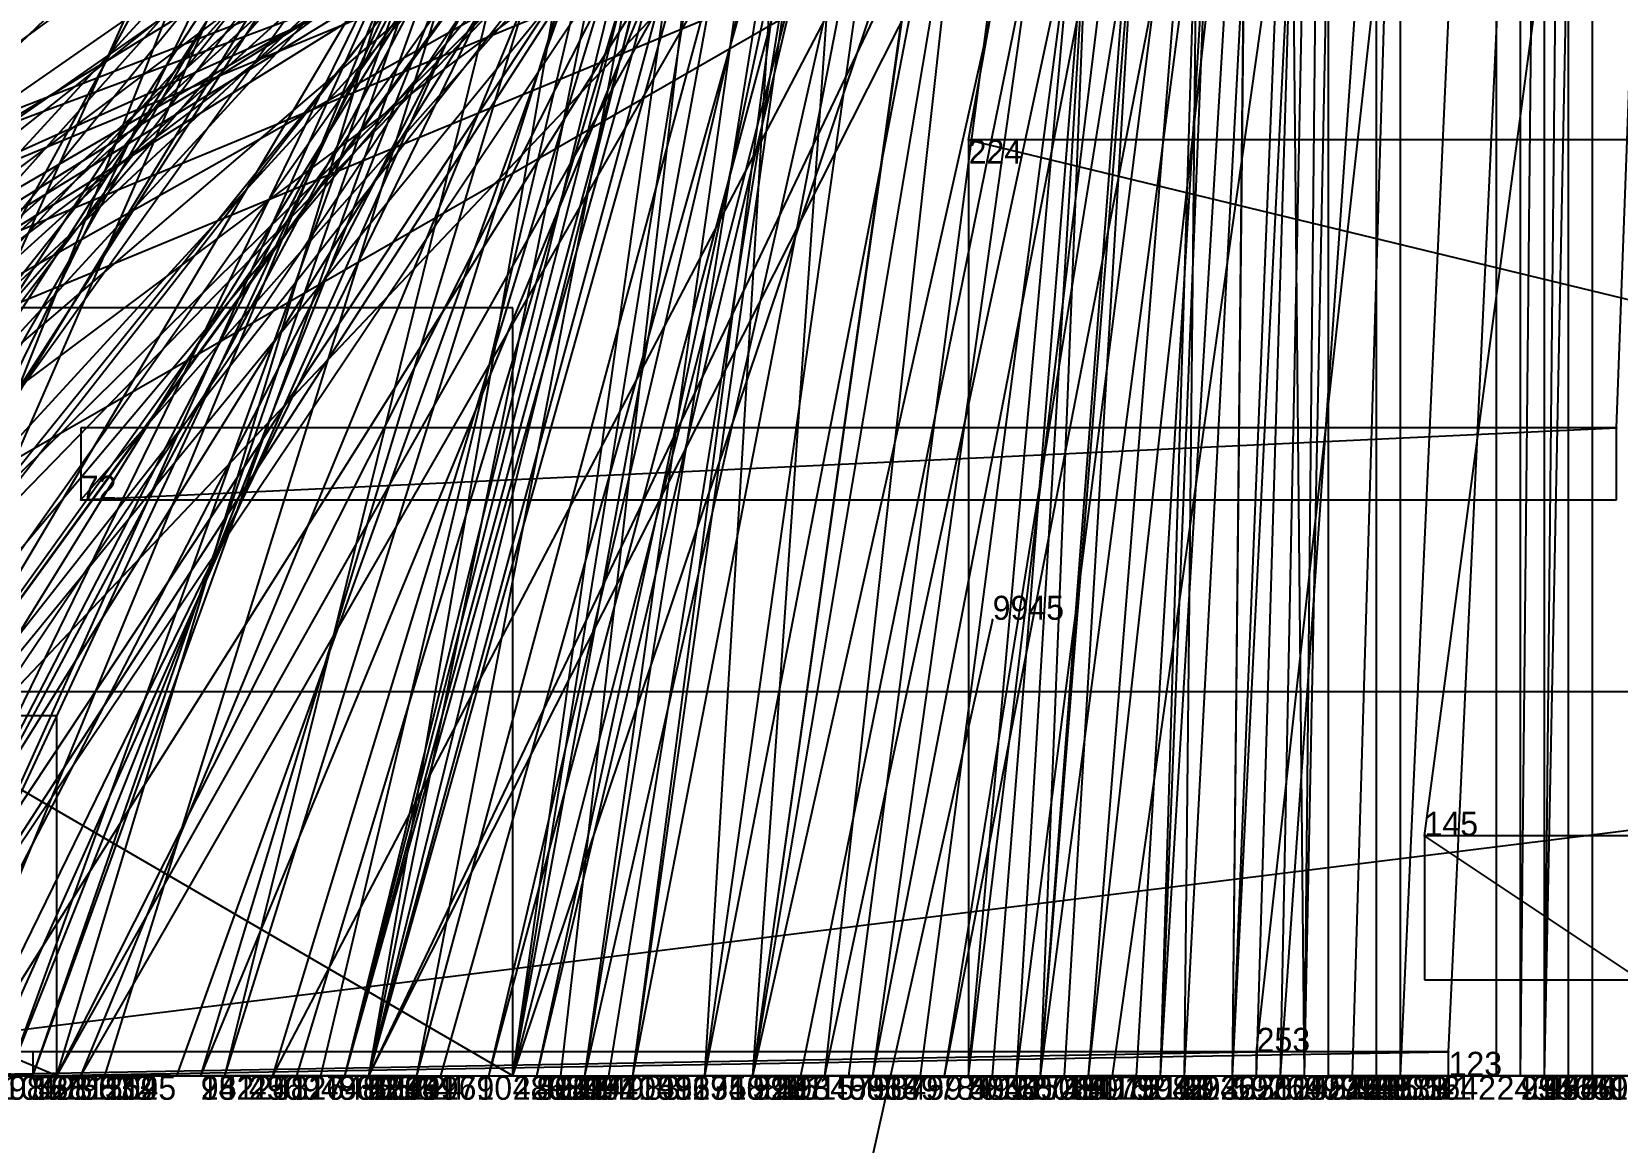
# Model space of a CAD drawing. Extents: x -0.07 to 1.1, y -0.07 to 1.1.
# Drawn here: x 0.035 to 0.101, y -0.0028 to 0.0435 of the extents above; entities that cross this region are included whole.
import ezdxf

# ---------------------------------------------------------------- set-up
doc = ezdxf.new("R2010")
doc.units = 0
for name, color, linetype in [('Clients', 3, 'CONTINUOUS'), ('Facilities', 3, 'CONTINUOUS'), ('Facilities_lines', 3, 'CONTINUOUS'), ('Min_max_boxes', 1, 'CONTINUOUS'), ('Normals', 1, 'CONTINUOUS'), ('Source_points', 5, 'CONTINUOUS'), ('Text', 3, 'CONTINUOUS')]:
    doc.layers.add(name, color=color, linetype=linetype)

msp = doc.modelspace()

# ---------------------------------------------------------------- linework, layer by layer
at = {"layer": 'Clients', "color": 5}
for p in [(0.101, 0.027), (0.093, 0.01), (0.086, 0.001), (0.094, 0.001), (0.049, 0, 0.697), (0.06, 0, 0.85), (0.081, 0, 0.902), (0.088, 0, 0.578), (0.089, 0, 0.081), (0.089, 0, 0.645), (0.09, 0, 0.317), (0.091, 0, 0.405), (0.091, 0, 0.446), (0.092, 0, 0.635), (0.096, 0, 0.129), (0.096, 0, 0.234), (0.098, 0, 0.198), (0.098, 0, 0.128), (0.099, 0, 0.424), (0.099, 0, 0.557), (0.099, 0, 0.73)]:
    msp.add_point(p, dxfattribs=at)
at = {"layer": 'Facilities', "color": 3}
for p in [(0.074, 0.039), (0.037, 0.024), (0.075, 0.019, 1), (0.035, 0, 0.078), (0.035, 0, 0.088), (0.036, 0, 0.068), (0.036, 0, 0.412), (0.036, 0, 0.851), (0.036, 0, 0.801), (0.037, 0, 0.171), (0.037, 0, 0.697), (0.038, 0, 0.053), (0.041, 0, 0.015), (0.042, 0, 0.074), (0.042, 0, 0.916), (0.043, 0, 0.188), (0.043, 0, 0.425), (0.045, 0, 0.275), (0.045, 0, 0.705), (0.046, 0, 0.32), (0.047, 0, 0.467), (0.048, 0, 0.182), (0.048, 0, 0.211), (0.048, 0, 0.337), (0.048, 0, 0.449), (0.048, 0, 0.623), (0.049, 0, 0.081), (0.049, 0, 0.154), (0.049, 0, 0.143), (0.049, 0, 0.484), (0.049, 0, 0.592), (0.049, 0, 0.74), (0.051, 0, 0.114), (0.051, 0, 0.013), (0.052, 0, 0.877), (0.054, 0, 0.19), (0.054, 0, 0.287), (0.055, 0, 0.09), (0.055, 0, 0.49), (0.055, 0, 0.608), (0.055, 0, 0.564), (0.055, 0, 0.941), (0.056, 0, 0.448), (0.056, 0, 0.599), (0.057, 0, 0.044), (0.058, 0, 0.387), (0.058, 0, 0.486), (0.058, 0, 0.889), (0.059, 0, 0.256), (0.06, 0, 0.433), (0.06, 0, 0.575), (0.06, 0, 0.864), (0.063, 0, 0.061), (0.063, 0, 0.38), (0.063, 0, 0.662), (0.065, 0, 0.014), (0.065, 0, 0.291), (0.065, 0, 0.616), (0.065, 0, 0.562), (0.065, 0, 0.991), (0.067, 0, 0.698), (0.068, 0, 0.477), (0.068, 0, 0.777), (0.069, 0, 0.932), (0.07, 0, 0.754), (0.07, 0, 0.973), (0.072, 0, 0.861), (0.073, 0, 0.306), (0.073, 0, 0.778), (0.074, 0, 0.659), (0.074, 0, 0.976), (0.075, 0, 0.41), (0.076, 0, 0.004), (0.076, 0, 0.604), (0.077, 0, 0.013), (0.077, 0, 0.101), (0.077, 0, 0.262), (0.077, 0, 0.583), (0.078, 0, 0.385), (0.079, 0, 0.225), (0.079, 0, 0.81), (0.08, 0, 0.756), (0.082, 0, 0.158), (0.082, 0, 0.18), (0.082, 0, 0.544), (0.083, 0, 0.038), (0.083, 0, 0.999), (0.085, 0, 0.205), (0.085, 0, 0.034), (0.085, 0, 0.266), (0.085, 0, 0.561), (0.086, 0, 0.607), (0.087, 0, 0.423), (0.087, 0, 0.838), (0.088, 0, 0.055), (0.088, 0, 0.532), (0.09, 0, 0.868), (0.091, 0, 0.654), (0.092, 0, 0.007), (0.097, 0, 0.964), (0.097, 0, 0.774), (0.098, 0, 0.305), (0.098, 0, 0.281), (0.1, 0, 0.083), (0.1, 0, 0.717)]:
    msp.add_point(p, dxfattribs=at)
at = {"layer": 'Facilities_lines', "color": 3}
for p, q in [((0.074, 0.039), (0.235, 0, 0.014)), ((0.055, 0, 0.941), (0, 0.032, 0.895)), ((0.037, 0.024), (0.101, 0.027)), ((0.019, 0, 0.004), (0.148, 0.016)), ((0.036, 0, 0.412), (0, 0.015, 0.372)), ((0.102, 0.004), (0.093, 0.01)), ((0.03, 0, 0.111), (0.086, 0.001)), ((0.035, 0, 0.088), (0.094, 0.001)), ((0.051, 0, 0.013), (0.02, 0, 0.02)), ((0.035, 0, 0.078), (0.02, 0, 0.12)), ((0.045, 0, 0.705), (0.023, 0, 0.685)), ((0.045, 0, 0.275), (0.029, 0, 0.296)), ((0.045, 0, 0.705), (0.049, 0, 0.697)), ((0.072, 0, 0.861), (0.06, 0, 0.85)), ((0.079, 0, 0.81), (0.081, 0, 0.902)), ((0.085, 0, 0.561), (0.088, 0, 0.578)), ((0.1, 0, 0.083), (0.089, 0, 0.081)), ((0.131, 0, 0.668), (0.089, 0, 0.645)), ((0.098, 0, 0.305), (0.09, 0, 0.317)), ((0.117, 0, 0.426), (0.091, 0, 0.405)), ((0.117, 0, 0.426), (0.091, 0, 0.446)), ((0.131, 0, 0.668), (0.092, 0, 0.635)), ((0.107, 0, 0.161), (0.096, 0, 0.129)), ((0.118, 0, 0.272), (0.096, 0, 0.234)), ((0.107, 0, 0.161), (0.098, 0, 0.198)), ((0.107, 0, 0.161), (0.098, 0, 0.128)), ((0.117, 0, 0.426), (0.099, 0, 0.424)), ((0.129, 0, 0.562), (0.099, 0, 0.557)), ((0.141, 0, 0.768), (0.099, 0, 0.73))]:
    msp.add_line(p, q, dxfattribs=at)
at = {"layer": 'Min_max_boxes', "color": 1}
for p, q in [((0.235, 0.039), (0.074, 0.039)), ((0.074, 0.039), (0.074, 0)), ((0.235, 0.039, 0.014), (0.074, 0.039, 0.014)), ((0.074, 0.039, 0.014), (0.074, 0, 0.014)), ((0.074, 0.039), (0.074, 0.039, 0.014)), ((0.055, 0.032, 0.895), (0, 0.032, 0.895)), ((0.055, 0.032, 0.941), (0, 0.032, 0.941)), ((0.055, 0, 0.895), (0.055, 0.032, 0.895)), ((0.055, 0, 0.941), (0.055, 0.032, 0.941)), ((0.055, 0.032, 0.895), (0.055, 0.032, 0.941)), ((0.101, 0.027), (0.037, 0.027)), ((0.037, 0.027), (0.037, 0.024)), ((0.101, 0.027), (0.037, 0.027)), ((0.037, 0.027), (0.037, 0.024)), ((0.037, 0.027), (0.037, 0.027)), ((0.101, 0.024), (0.101, 0.027)), ((0.101, 0.024), (0.101, 0.027)), ((0.101, 0.027), (0.101, 0.027)), ((0.037, 0.024), (0.101, 0.024)), ((0.037, 0.024), (0.101, 0.024)), ((0.037, 0.024), (0.037, 0.024)), ((0.101, 0.024), (0.101, 0.024)), ((0.148, 0.016), (0.019, 0.016)), ((0.148, 0.016, 0.004), (0.019, 0.016, 0.004)), ((0.036, 0.015, 0.372), (0, 0.015, 0.372)), ((0.036, 0.015, 0.412), (0, 0.015, 0.412)), ((0.036, 0, 0.372), (0.036, 0.015, 0.372)), ((0.036, 0, 0.412), (0.036, 0.015, 0.412)), ((0.036, 0.015, 0.372), (0.036, 0.015, 0.412)), ((0.219, 0.01), (0.093, 0.01)), ((0.093, 0.01), (0.093, 0.004)), ((0.219, 0.01), (0.093, 0.01)), ((0.093, 0.01), (0.093, 0.004)), ((0.093, 0.01), (0.093, 0.01)), ((0.093, 0.004), (0.219, 0.004)), ((0.093, 0.004), (0.219, 0.004)), ((0.093, 0.004), (0.093, 0.004)), ((0.086, 0.001), (0.03, 0.001)), ((0.086, 0.001, 0.111), (0.03, 0.001, 0.111)), ((0.094, 0.001), (0.035, 0.001)), ((0.035, 0.001), (0.035, 0)), ((0.094, 0.001, 0.088), (0.035, 0.001, 0.088)), ((0.035, 0.001, 0.088), (0.035, 0, 0.088)), ((0.035, 0.001), (0.035, 0.001, 0.088)), ((0.086, 0), (0.086, 0.001)), ((0.086, 0, 0.111), (0.086, 0.001, 0.111)), ((0.086, 0.001), (0.086, 0.001, 0.111)), ((0.094, 0), (0.094, 0.001)), ((0.094, 0, 0.088), (0.094, 0.001, 0.088)), ((0.094, 0.001), (0.094, 0.001, 0.088)), ((0, 0, 0.372), (0.036, 0, 0.372)), ((0, 0, 0.412), (0.036, 0, 0.412)), ((0, 0, 0.895), (0.055, 0, 0.895)), ((0, 0, 0.941), (0.055, 0, 0.941)), ((0.019, 0), (0.148, 0)), ((0.019, 0, 0.004), (0.148, 0, 0.004)), ((0.02, 0, 0.013), (0.051, 0, 0.013)), ((0.051, 0, 0.013), (0.02, 0, 0.013)), ((0.02, 0, 0.02), (0.051, 0, 0.02)), ((0.051, 0, 0.02), (0.02, 0, 0.02)), ((0.02, 0, 0.078), (0.035, 0, 0.078)), ((0.035, 0, 0.078), (0.02, 0, 0.078)), ((0.02, 0, 0.12), (0.035, 0, 0.12)), ((0.035, 0, 0.12), (0.02, 0, 0.12)), ((0.023, 0, 0.685), (0.049, 0, 0.685)), ((0.049, 0, 0.685), (0.023, 0, 0.685)), ((0.023, 0, 0.705), (0.049, 0, 0.705)), ((0.049, 0, 0.705), (0.023, 0, 0.705)), ((0.029, 0, 0.275), (0.045, 0, 0.275)), ((0.045, 0, 0.275), (0.029, 0, 0.275)), ((0.029, 0, 0.296), (0.045, 0, 0.296)), ((0.045, 0, 0.296), (0.029, 0, 0.296)), ((0.03, 0), (0.086, 0)), ((0.03, 0, 0.111), (0.086, 0, 0.111)), ((0.035, 0, 0.078), (0.035, 0, 0.078)), ((0.035, 0, 0.12), (0.035, 0, 0.12)), ((0.035, 0, 0.078), (0.035, 0, 0.12)), ((0.035, 0, 0.078), (0.035, 0, 0.12)), ((0.035, 0), (0.094, 0)), ((0.035, 0, 0.088), (0.094, 0, 0.088)), ((0.035, 0), (0.035, 0, 0.088)), ((0.036, 0, 0.372), (0.036, 0, 0.412)), ((0.045, 0, 0.275), (0.045, 0, 0.275)), ((0.045, 0, 0.296), (0.045, 0, 0.296)), ((0.045, 0, 0.275), (0.045, 0, 0.296)), ((0.045, 0, 0.275), (0.045, 0, 0.296)), ((0.049, 0, 0.685), (0.049, 0, 0.685)), ((0.049, 0, 0.705), (0.049, 0, 0.705)), ((0.049, 0, 0.685), (0.049, 0, 0.705)), ((0.049, 0, 0.685), (0.049, 0, 0.705)), ((0.051, 0, 0.013), (0.051, 0, 0.013)), ((0.051, 0, 0.02), (0.051, 0, 0.02)), ((0.051, 0, 0.013), (0.051, 0, 0.02)), ((0.051, 0, 0.013), (0.051, 0, 0.02)), ((0.055, 0, 0.895), (0.055, 0, 0.941)), ((0.06, 0, 0.85), (0.072, 0, 0.85)), ((0.072, 0, 0.85), (0.06, 0, 0.85)), ((0.06, 0, 0.85), (0.06, 0, 0.85)), ((0.06, 0, 0.861), (0.072, 0, 0.861)), ((0.072, 0, 0.861), (0.06, 0, 0.861)), ((0.06, 0, 0.861), (0.06, 0, 0.861)), ((0.06, 0, 0.85), (0.06, 0, 0.861)), ((0.06, 0, 0.85), (0.06, 0, 0.861)), ((0.072, 0, 0.85), (0.072, 0, 0.85)), ((0.072, 0, 0.861), (0.072, 0, 0.861)), ((0.072, 0, 0.85), (0.072, 0, 0.861)), ((0.072, 0, 0.85), (0.072, 0, 0.861)), ((0.074, 0), (0.235, 0)), ((0.074, 0, 0.014), (0.235, 0, 0.014)), ((0.074, 0), (0.074, 0, 0.014)), ((0.079, 0, 0.81), (0.081, 0, 0.81)), ((0.081, 0, 0.81), (0.079, 0, 0.81)), ((0.079, 0, 0.81), (0.079, 0, 0.81)), ((0.079, 0, 0.902), (0.081, 0, 0.902)), ((0.081, 0, 0.902), (0.079, 0, 0.902)), ((0.079, 0, 0.902), (0.079, 0, 0.902)), ((0.079, 0, 0.81), (0.079, 0, 0.902)), ((0.079, 0, 0.81), (0.079, 0, 0.902)), ((0.081, 0, 0.81), (0.081, 0, 0.81)), ((0.081, 0, 0.902), (0.081, 0, 0.902)), ((0.081, 0, 0.81), (0.081, 0, 0.902)), ((0.081, 0, 0.81), (0.081, 0, 0.902)), ((0.085, 0, 0.561), (0.088, 0, 0.561)), ((0.088, 0, 0.561), (0.085, 0, 0.561)), ((0.085, 0, 0.561), (0.085, 0, 0.561)), ((0.085, 0, 0.578), (0.088, 0, 0.578)), ((0.088, 0, 0.578), (0.085, 0, 0.578)), ((0.085, 0, 0.578), (0.085, 0, 0.578)), ((0.085, 0, 0.561), (0.085, 0, 0.578)), ((0.085, 0, 0.561), (0.085, 0, 0.578)), ((0.086, 0), (0.086, 0, 0.111)), ((0.088, 0, 0.561), (0.088, 0, 0.561)), ((0.088, 0, 0.578), (0.088, 0, 0.578)), ((0.088, 0, 0.561), (0.088, 0, 0.578)), ((0.088, 0, 0.561), (0.088, 0, 0.578)), ((0.089, 0, 0.081), (0.1, 0, 0.081)), ((0.1, 0, 0.081), (0.089, 0, 0.081)), ((0.089, 0, 0.081), (0.089, 0, 0.081)), ((0.089, 0, 0.083), (0.1, 0, 0.083)), ((0.1, 0, 0.083), (0.089, 0, 0.083)), ((0.089, 0, 0.083), (0.089, 0, 0.083)), ((0.089, 0, 0.081), (0.089, 0, 0.083)), ((0.089, 0, 0.081), (0.089, 0, 0.083)), ((0.089, 0, 0.615), (0.253, 0, 0.615)), ((0.253, 0, 0.615), (0.089, 0, 0.615)), ((0.089, 0, 0.615), (0.089, 0, 0.615)), ((0.089, 0, 0.711), (0.253, 0, 0.711)), ((0.253, 0, 0.711), (0.089, 0, 0.711)), ((0.089, 0, 0.711), (0.089, 0, 0.711)), ((0.089, 0, 0.615), (0.089, 0, 0.711)), ((0.089, 0, 0.615), (0.089, 0, 0.711)), ((0.09, 0, 0.305), (0.098, 0, 0.305)), ((0.098, 0, 0.305), (0.09, 0, 0.305)), ((0.09, 0, 0.305), (0.09, 0, 0.305)), ((0.09, 0, 0.317), (0.098, 0, 0.317)), ((0.098, 0, 0.317), (0.09, 0, 0.317)), ((0.09, 0, 0.317), (0.09, 0, 0.317)), ((0.09, 0, 0.305), (0.09, 0, 0.317)), ((0.09, 0, 0.305), (0.09, 0, 0.317)), ((0.091, 0, 0.38), (0.277, 0, 0.38)), ((0.277, 0, 0.38), (0.091, 0, 0.38)), ((0.091, 0, 0.38), (0.091, 0, 0.38)), ((0.091, 0, 0.491), (0.277, 0, 0.491)), ((0.277, 0, 0.491), (0.091, 0, 0.491)), ((0.091, 0, 0.491), (0.091, 0, 0.491)), ((0.091, 0, 0.38), (0.091, 0, 0.491)), ((0.091, 0, 0.38), (0.091, 0, 0.491)), ((0.094, 0), (0.094, 0, 0.088)), ((0.096, 0, 0.117), (0.195, 0, 0.117)), ((0.195, 0, 0.117), (0.096, 0, 0.117)), ((0.096, 0, 0.117), (0.096, 0, 0.117)), ((0.096, 0, 0.199), (0.195, 0, 0.199)), ((0.195, 0, 0.199), (0.096, 0, 0.199)), ((0.096, 0, 0.199), (0.096, 0, 0.199)), ((0.096, 0, 0.117), (0.096, 0, 0.199)), ((0.096, 0, 0.117), (0.096, 0, 0.199)), ((0.096, 0, 0.212), (0.274, 0, 0.212)), ((0.274, 0, 0.212), (0.096, 0, 0.212)), ((0.096, 0, 0.212), (0.096, 0, 0.212)), ((0.096, 0, 0.296), (0.274, 0, 0.296)), ((0.274, 0, 0.296), (0.096, 0, 0.296)), ((0.096, 0, 0.296), (0.096, 0, 0.296)), ((0.096, 0, 0.212), (0.096, 0, 0.296)), ((0.096, 0, 0.212), (0.096, 0, 0.296)), ((0.098, 0, 0.305), (0.098, 0, 0.305)), ((0.098, 0, 0.317), (0.098, 0, 0.317)), ((0.098, 0, 0.305), (0.098, 0, 0.317)), ((0.098, 0, 0.305), (0.098, 0, 0.317)), ((0.099, 0, 0.492), (0.313, 0, 0.492)), ((0.313, 0, 0.492), (0.099, 0, 0.492)), ((0.099, 0, 0.492), (0.099, 0, 0.492)), ((0.099, 0, 0.614), (0.313, 0, 0.614)), ((0.313, 0, 0.614), (0.099, 0, 0.614)), ((0.099, 0, 0.614), (0.099, 0, 0.614)), ((0.099, 0, 0.492), (0.099, 0, 0.614)), ((0.099, 0, 0.492), (0.099, 0, 0.614)), ((0.099, 0, 0.723), (0.259, 0, 0.723)), ((0.259, 0, 0.723), (0.099, 0, 0.723)), ((0.099, 0, 0.723), (0.099, 0, 0.723)), ((0.099, 0, 0.799), (0.259, 0, 0.799)), ((0.259, 0, 0.799), (0.099, 0, 0.799)), ((0.099, 0, 0.799), (0.099, 0, 0.799)), ((0.099, 0, 0.723), (0.099, 0, 0.799)), ((0.099, 0, 0.723), (0.099, 0, 0.799)), ((0.1, 0, 0.081), (0.1, 0, 0.081)), ((0.1, 0, 0.083), (0.1, 0, 0.083)), ((0.1, 0, 0.081), (0.1, 0, 0.083)), ((0.1, 0, 0.081), (0.1, 0, 0.083))]:
    msp.add_line(p, q, dxfattribs=at)
at = {"layer": 'Normals', "color": 1}
for p, q in [((0.065, 0, 0.616), (0.072, 0.1, 0.619)), ((0.074, 0, 0.659), (0.083, 0.1, 0.658)), ((0.075, 0, 0.41), (0.083, 0.1, 0.411)), ((0.076, 0, 0.604), (0.082, 0.1, 0.606)), ((0.077, 0, 0.101), (0.081, 0.1, 0.101)), ((0.077, 0, 0.583), (0.085, 0.1, 0.585)), ((0.078, 0, 0.385), (0.084, 0.1, 0.386)), ((0.079, 0, 0.81), (0.087, 0.1, 0.812)), ((0.081, 0, 0.902), (0.087, 0.1, 0.903)), ((0.082, 0, 0.158), (0.086, 0.1, 0.158)), ((0.082, 0, 0.18), (0.088, 0.1, 0.18)), ((0.082, 0, 0.544), (0.085, 0.1, 0.544)), ((0.085, 0, 0.205), (0.089, 0.1, 0.205)), ((0.085, 0, 0.266), (0.09, 0.1, 0.265)), ((0.085, 0, 0.561), (0.086, 0.1, 0.561)), ((0.086, 0, 0.607), (0.089, 0.1, 0.607)), ((0.087, 0, 0.423), (0.089, 0.1, 0.424)), ((0.087, 0, 0.838), (0.094, 0.1, 0.837)), ((0.088, 0, 0.532), (0.089, 0.1, 0.532)), ((0.088, 0, 0.578), (0.09, 0.1, 0.578)), ((0.089, 0, 0.081), (0.089, 0.1, 0.082)), ((0.089, 0, 0.645), (0.089, 0.1, 0.645)), ((0.09, 0, 0.317), (0.093, 0.1, 0.317)), ((0.09, 0, 0.868), (0.093, 0.1, 0.868)), ((0.091, 0, 0.405), (0.091, 0.1, 0.405)), ((0.091, 0, 0.446), (0.091, 0.1, 0.446)), ((0.091, 0, 0.654), (0.091, 0.1, 0.654)), ((0.092, 0, 0.635), (0.092, 0.1, 0.635)), ((0.096, 0, 0.129), (0.096, 0.1, 0.129)), ((0.096, 0, 0.234), (0.096, 0.1, 0.234)), ((0.097, 0, 0.774), (0.098, 0.1, 0.774)), ((0.098, 0, 0.198), (0.098, 0.1, 0.198)), ((0.098, 0, 0.128), (0.098, 0.1, 0.128)), ((0.098, 0, 0.305), (0.1, 0.1, 0.306)), ((0.098, 0, 0.281), (0.099, 0.1, 0.281)), ((0.099, 0, 0.424), (0.099, 0.1, 0.424)), ((0.099, 0, 0.73), (0.099, 0.1, 0.73)), ((0.099, 0, 0.557), (0.099, 0.1, 0.557)), ((0.1, 0, 0.083), (0.1, 0.1, 0.084)), ((0.1, 0, 0.717), (0.1, 0.1, 0.717)), ((0.055, 0, 0.09), (0.071, 0.099, 0.088)), ((0.055, 0, 0.49), (0.069, 0.099, 0.493)), ((0.058, 0, 0.387), (0.074, 0.099, 0.387)), ((0.058, 0, 0.486), (0.072, 0.099, 0.489)), ((0.059, 0, 0.256), (0.075, 0.099, 0.253)), ((0.06, 0, 0.575), (0.074, 0.099, 0.576)), ((0.06, 0, 0.85), (0.073, 0.099, 0.851)), ((0.063, 0, 0.061), (0.069, 0.099, 0.07)), ((0.063, 0, 0.38), (0.077, 0.099, 0.381)), ((0.065, 0, 0.562), (0.079, 0.099, 0.559)), ((0.068, 0, 0.477), (0.079, 0.099, 0.476)), ((0.069, 0, 0.932), (0.082, 0.099, 0.928)), ((0.072, 0, 0.861), (0.085, 0.099, 0.862)), ((0.073, 0, 0.778), (0.089, 0.099, 0.779)), ((0.077, 0, 0.262), (0.09, 0.099, 0.26)), ((0.079, 0, 0.225), (0.09, 0.099, 0.223)), ((0.08, 0, 0.756), (0.094, 0.099, 0.756)), ((0.088, 0, 0.055), (0.087, 0.099, 0.068)), ((0.049, 0, 0.081), (0.069, 0.098, 0.076)), ((0.049, 0, 0.484), (0.066, 0.098, 0.487)), ((0.051, 0, 0.114), (0.07, 0.098, 0.112)), ((0.054, 0, 0.19), (0.077, 0.098, 0.19)), ((0.055, 0, 0.564), (0.073, 0.098, 0.56)), ((0.056, 0, 0.599), (0.077, 0.098, 0.604)), ((0.06, 0, 0.433), (0.079, 0.098, 0.437)), ((0.06, 0, 0.864), (0.079, 0.098, 0.864)), ((0.063, 0, 0.662), (0.082, 0.098, 0.661)), ((0.065, 0, 0.291), (0.087, 0.098, 0.291)), ((0.067, 0, 0.698), (0.087, 0.098, 0.695)), ((0.068, 0, 0.777), (0.089, 0.098, 0.778)), ((0.07, 0, 0.754), (0.089, 0.098, 0.752)), ((0.073, 0, 0.306), (0.092, 0.098, 0.308)), ((0.043, 0, 0.425), (0.067, 0.097, 0.426)), ((0.047, 0, 0.467), (0.07, 0.097, 0.47)), ((0.048, 0, 0.182), (0.073, 0.097, 0.18)), ((0.048, 0, 0.449), (0.072, 0.097, 0.451)), ((0.048, 0, 0.623), (0.073, 0.097, 0.625)), ((0.049, 0, 0.592), (0.073, 0.097, 0.594)), ((0.054, 0, 0.287), (0.08, 0.097, 0.284)), ((0.055, 0, 0.608), (0.08, 0.097, 0.609)), ((0.056, 0, 0.448), (0.079, 0.097, 0.45)), ((0.058, 0, 0.889), (0.08, 0.097, 0.887)), ((0.036, 0, 0.068), (0.065, 0.096, 0.069)), ((0.036, 0, 0.412), (0.065, 0.096, 0.414)), ((0.042, 0, 0.074), (0.071, 0.096, 0.075)), ((0.043, 0, 0.188), (0.073, 0.096, 0.187)), ((0.046, 0, 0.32), (0.075, 0.096, 0.321)), ((0.048, 0, 0.211), (0.075, 0.096, 0.206)), ((0.048, 0, 0.337), (0.074, 0.096, 0.343)), ((0.049, 0, 0.154), (0.075, 0.096, 0.15)), ((0.049, 0, 0.143), (0.076, 0.096, 0.139)), ((0.052, 0, 0.877), (0.079, 0.096, 0.871)), ((0.057, 0, 0.044), (0.068, 0.096, 0.069)), ((0.083, 0, 0.038), (0.084, 0.096, 0.066)), ((0.085, 0, 0.034), (0.086, 0.096, 0.062)), ((0.035, 0, 0.088), (0.068, 0.095, 0.088)), ((0.045, 0, 0.275), (0.074, 0.095, 0.271)), ((0.055, 0, 0.941), (0.087, 0.095, 0.939)), ((0.097, 0, 0.964), (0.097, 0.095, 0.933)), ((0.034, 0, 0.184), (0.068, 0.094, 0.185)), ((0.035, 0, 0.078), (0.069, 0.094, 0.078)), ((0.023, 0, 0.51), (0.06, 0.093, 0.509)), ((0.034, 0, 0.617), (0.071, 0.093, 0.622)), ((0.038, 0, 0.053), (0.067, 0.093, 0.074)), ((0.031, 0, 0.562), (0.069, 0.092, 0.559)), ((0.037, 0, 0.171), (0.075, 0.092, 0.169)), ((0.042, 0, 0.916), (0.08, 0.092, 0.911)), ((0.07, 0, 0.973), (0.083, 0.092, 0.937)), ((0.077, 0, 0.013), (0.084, 0.092, 0.052)), ((0.019, 0, 0.226), (0.06, 0.091, 0.224)), ((0.029, 0, 0.419), (0.07, 0.091, 0.42)), ((0.02, 0, 0.199), (0.064, 0.09, 0.198)), ((0.027, 0, 0.901), (0.071, 0.09, 0.9)), ((0.029, 0, 0.296), (0.071, 0.09, 0.302)), ((0.029, 0, 0.947), (0.071, 0.09, 0.942)), ((0.032, 0, 0.385), (0.076, 0.09, 0.392)), ((0.049, 0, 0.697), (0.092, 0.09, 0.693)), ((0.074, 0, 0.976), (0.085, 0.09, 0.935)), ((0.023, 0, 0.055), (0.062, 0.089, 0.078)), ((0.027, 0, 0.093), (0.073, 0.089, 0.088)), ((0.03, 0, 0.111), (0.076, 0.089, 0.106)), ((0.036, 0, 0.851), (0.081, 0.089, 0.863)), ((0.049, 0, 0.74), (0.094, 0.089, 0.733)), ((0.051, 0, 0.013), (0.075, 0.089, 0.052)), ((0.065, 0, 0.014), (0.08, 0.089, 0.057)), ((0.015, 0, 0.2), (0.063, 0.088, 0.203)), ((0.027, 0, 0.391), (0.074, 0.088, 0.398)), ((0.045, 0, 0.705), (0.091, 0.088, 0.699)), ((0.092, 0, 0.007), (0.096, 0.088, 0.055)), ((0.017, 0, 0.636), (0.067, 0.087, 0.639)), ((0.036, 0, 0.801), (0.085, 0.087, 0.808)), ((0.037, 0, 0.697), (0.087, 0.087, 0.692)), ((0.022, 0, 0.629), (0.073, 0.086, 0.632)), ((0.041, 0, 0.015), (0.072, 0.086, 0.057)), ((0.076, 0, 0.004), (0.087, 0.086, 0.053)), ((0.094, 0.001), (0.098, 0.086, 0.051)), ((0.017, 0, 0.496), (0.069, 0.085, 0.496)), ((0.026, 0, 0.312), (0.079, 0.085, 0.312)), ((0.033, 0, 0.98), (0.071, 0.085, 0.944)), ((0.093, 0.01), (0.103, 0.085, 0.066)), ((0.013, 0, 0.159), (0.068, 0.084, 0.16)), ((0.014, 0, 0.102), (0.068, 0.084, 0.098)), ((0.016, 0, 0.64), (0.07, 0.084, 0.643)), ((0.023, 0, 0.685), (0.075, 0.084, 0.674)), ((0.032, 0, 0.692), (0.085, 0.084, 0.683)), ((0.074, 0.039), (0.082, 0.084, 0.089)), ((0.023, 0, 0.343), (0.079, 0.083, 0.338)), ((0.027, 0, 0.655), (0.082, 0.083, 0.654)), ((0.019, 0, 0.93), (0.077, 0.082, 0.928)), ((0.028, 0, 0.867), (0.083, 0.082, 0.879)), ((0.028, 0, 0.839), (0.081, 0.082, 0.857)), ((0.086, 0.001), (0.095, 0.082, 0.058)), ((0.014, 0, 0.442), (0.072, 0.081, 0.451)), ((0.02, 0, 0.12), (0.079, 0.081, 0.12)), ((0.101, 0.027), (0.103, 0.081, 0.084)), ((0, 0.01, 0.191), (0.072, 0.079, 0.193)), ((0.02, 0, 0.916), (0.082, 0.079, 0.918)), ((0.008, 0, 0.91), (0.07, 0.078, 0.911)), ((0.015, 0, 0.602), (0.076, 0.078, 0.612)), ((0.065, 0, 0.991), (0.076, 0.078, 0.929)), ((0, 0.018, 0.774), (0.081, 0.077, 0.775)), ((0.005, 0, 0.085), (0.068, 0.077, 0.085)), ((0.014, 0, 0.825), (0.076, 0.077, 0.84)), ((0.02, 0, 0.355), (0.083, 0.077, 0.353)), ((0.02, 0, 0.974), (0.076, 0.077, 0.942)), ((0.037, 0.024), (0.084, 0.077, 0.071)), ((0.016, 0, 0.665), (0.08, 0.076, 0.661)), ((0.083, 0, 0.999), (0.087, 0.076, 0.935)), ((0, 0.001, 0.457), (0.068, 0.075, 0.465)), ((0.001, 0, 0.925), (0.068, 0.075, 0.924)), ((0.01, 0, 0.041), (0.067, 0.075, 0.075)), ((0, 0.012, 0.293), (0.078, 0.074, 0.288)), ((0, 0.017, 0.312), (0.082, 0.074, 0.312)), ((0.003, 0, 0.447), (0.07, 0.074, 0.447)), ((0.006, 0, 0.391), (0.074, 0.074, 0.397)), ((0, 0.016, 0.906), (0.082, 0.073, 0.913)), ((0.01, 0, 0.477), (0.077, 0.073, 0.489)), ((0, 0.005, 0.158), (0.075, 0.072, 0.161)), ((0, 0.012, 0.864), (0.08, 0.072, 0.866)), ((0, 0.004, 0.097), (0.074, 0.071, 0.096)), ((0, 0.019, 0.367), (0.085, 0.071, 0.363)), ((0.006, 0, 0.041), (0.068, 0.071, 0.076)), ((0.011, 0, 0.743), (0.08, 0.071, 0.734)), ((0.02, 0, 0.02), (0.071, 0.071, 0.07)), ((0, 0.003, 0.667), (0.074, 0.07, 0.665)), ((0.009, 0, 0.854), (0.08, 0.07, 0.861)), ((0, 0.009, 0.127), (0.08, 0.069, 0.125)), ((0, 0.001, 0.679), (0.073, 0.069, 0.677)), ((0, 0.009, 0.594), (0.08, 0.069, 0.602)), ((0, 0.015, 0.372), (0.085, 0.068, 0.374)), ((0, 0.017, 0.602), (0.086, 0.067, 0.617)), ((0, 0.015, 0.613), (0.085, 0.067, 0.621)), ((0, 0.001, 0.46), (0.076, 0.066, 0.465)), ((0, 0.014, 0.971), (0.082, 0.065, 0.943)), ((0, 0.023, 0.459), (0.091, 0.064, 0.457)), ((0, 0.027, 0.48), (0.093, 0.063, 0.484)), ((0, 0.014, 0.494), (0.087, 0.063, 0.496)), ((0, 0.027, 0.478), (0.094, 0.062, 0.48)), ((0, 0.024, 0.68), (0.092, 0.062, 0.668)), ((0, 0.003, 0.603), (0.079, 0.062, 0.616)), ((0, 0.021, 0.468), (0.092, 0.059, 0.467)), ((0.019, 0, 0.004), (0.074, 0.058, 0.065)), ((0, 0.006, 0.479), (0.087, 0.056, 0.485)), ((0, 0.018, 0.679), (0.092, 0.056, 0.666)), ((0.075, 0.019, 1), (0.064, -0.03, 1.086))]:
    msp.add_line(p, q, dxfattribs=at)
at = {"layer": 'Source_points', "color": 5}
for p in [(0.074, 0.039), (0.101, 0.027), (0.037, 0.024), (0.075, 0.019, 1), (0.093, 0.01), (0.086, 0.001), (0.094, 0.001), (0.035, 0, 0.078), (0.035, 0, 0.088), (0.036, 0, 0.068), (0.036, 0, 0.412), (0.036, 0, 0.851), (0.036, 0, 0.801), (0.037, 0, 0.171), (0.037, 0, 0.697), (0.038, 0, 0.053), (0.041, 0, 0.015), (0.042, 0, 0.074), (0.042, 0, 0.916), (0.043, 0, 0.188), (0.043, 0, 0.425), (0.045, 0, 0.275), (0.045, 0, 0.705), (0.046, 0, 0.32), (0.047, 0, 0.467), (0.048, 0, 0.182), (0.048, 0, 0.211), (0.048, 0, 0.337), (0.048, 0, 0.449), (0.048, 0, 0.623), (0.049, 0, 0.081), (0.049, 0, 0.154), (0.049, 0, 0.143), (0.049, 0, 0.484), (0.049, 0, 0.592), (0.049, 0, 0.74), (0.049, 0, 0.697), (0.051, 0, 0.114), (0.051, 0, 0.013), (0.052, 0, 0.877), (0.054, 0, 0.19), (0.054, 0, 0.287), (0.055, 0, 0.09), (0.055, 0, 0.49), (0.055, 0, 0.608), (0.055, 0, 0.564), (0.055, 0, 0.941), (0.056, 0, 0.448), (0.056, 0, 0.599), (0.057, 0, 0.044), (0.058, 0, 0.387), (0.058, 0, 0.486), (0.058, 0, 0.889), (0.059, 0, 0.256), (0.06, 0, 0.433), (0.06, 0, 0.575), (0.06, 0, 0.85), (0.06, 0, 0.864), (0.063, 0, 0.061), (0.063, 0, 0.38), (0.063, 0, 0.662), (0.065, 0, 0.014), (0.065, 0, 0.291), (0.065, 0, 0.616), (0.065, 0, 0.562), (0.065, 0, 0.991), (0.067, 0, 0.698), (0.068, 0, 0.477), (0.068, 0, 0.777), (0.069, 0, 0.932), (0.07, 0, 0.754), (0.07, 0, 0.973), (0.072, 0, 0.861), (0.073, 0, 0.306), (0.073, 0, 0.778), (0.074, 0, 0.659), (0.074, 0, 0.976), (0.075, 0, 0.41), (0.076, 0, 0.004), (0.076, 0, 0.604), (0.077, 0, 0.013), (0.077, 0, 0.101), (0.077, 0, 0.262), (0.077, 0, 0.583), (0.078, 0, 0.385), (0.079, 0, 0.225), (0.079, 0, 0.81), (0.08, 0, 0.756), (0.081, 0, 0.902), (0.082, 0, 0.158), (0.082, 0, 0.18), (0.082, 0, 0.544), (0.083, 0, 0.038), (0.083, 0, 0.999), (0.085, 0, 0.205), (0.085, 0, 0.034), (0.085, 0, 0.266), (0.085, 0, 0.561), (0.086, 0, 0.607), (0.087, 0, 0.423), (0.087, 0, 0.838), (0.088, 0, 0.055), (0.088, 0, 0.532), (0.088, 0, 0.578), (0.089, 0, 0.081), (0.089, 0, 0.645), (0.09, 0, 0.317), (0.09, 0, 0.868), (0.091, 0, 0.405), (0.091, 0, 0.446), (0.091, 0, 0.654), (0.092, 0, 0.007), (0.092, 0, 0.635), (0.096, 0, 0.129), (0.096, 0, 0.234), (0.097, 0, 0.964), (0.097, 0, 0.774), (0.098, 0, 0.198), (0.098, 0, 0.128), (0.098, 0, 0.305), (0.098, 0, 0.281), (0.099, 0, 0.424), (0.099, 0, 0.73), (0.099, 0, 0.557), (0.1, 0, 0.083), (0.1, 0, 0.717)]:
    msp.add_point(p, dxfattribs=at)

# ---------------------------------------------------------------- texts
at = {"layer": 'Text', "color": 3}
for s, p in [('224', (0.074, 0.038)), ('72', (0.037, 0.024)), ('9945', (0.075, 0.019, 1)), ('145', (0.093, 0.01)), ('253', (0.086, 0.001)), ('123', (0.094, 0)), ('5104', (0.033, -0.001, 0.692)), ('9857', (0.034, -0.001, 0.98)), ('5211', (0.035, -0.001, 0.617)), ('168', (0.035, -0.001, 0.078)), ('9810', (0.036, -0.001, 0.851)), ('231', (0.036, -0.001, 0.088)), ('56', (0.037, -0.001, 0.068)), ('5033', (0.037, -0.001, 0.412)), ('9872', (0.037, -0.001, 0.801)), ('5095', (0.038, -0.001, 0.697)), ('252', (0.038, -0.001, 0.053)), ('114', (0.038, -0.001, 0.171)), ('9812', (0.042, -0.001, 0.916)), ('242', (0.042, -0.001, 0.015)), ('151', (0.042, -0.001, 0.074)), ('4909', (0.044, -0.001, 0.425)), ('256', (0.044, -0.001, 0.188)), ('4816', (0.045, -0.001, 0.275)), ('5127', (0.045, -0.001, 0.705)), ('4836', (0.047, -0.001, 0.32)), ('4969', (0.047, -0.001, 0.467)), ('4835', (0.048, -0.001, 0.337)), ('4893', (0.049, -0.001, 0.449)), ('5006', (0.049, -0.001, 0.484)), ('5044', (0.049, -0.001, 0.592)), ('5090', (0.049, -0.001, 0.623)), ('5209', (0.049, -0.001, 0.74)), ('207', (0.049, -0.001, 0.154)), ('251', (0.049, -0.001, 0.182)), ('265', (0.049, -0.001, 0.143)), ('270', (0.049, -0.001, 0.211)), ('159', (0.049, -0.001, 0.081)), ('5224', (0.05, -0.001, 0.697)), ('64', (0.051, -0.001, 0.114)), ('9790', (0.052, -0.001, 0.877)), ('161', (0.052, -0.001, 0.013)), ('4898', (0.055, -0.001, 0.287)), ('220', (0.055, -0.001, 0.19)), ('236', (0.055, -0.001, 0.09)), ('4825', (0.056, -0.001, 0.448)), ('5022', (0.056, -0.001, 0.49)), ('5067', (0.056, -0.001, 0.608)), ('5251', (0.056, -0.001, 0.564)), ('9949', (0.056, -0.001, 0.941)), ('5097', (0.057, -0.001, 0.599)), ('4940', (0.058, -0.001, 0.387)), ('4971', (0.058, -0.001, 0.486)), ('9770', (0.058, -0.001, 0.889)), ('141', (0.058, -0.001, 0.044)), ('4983', (0.059, -0.001, 0.256)), ('4819', (0.061, -0.001, 0.433)), ('5169', (0.061, -0.001, 0.575)), ('9923', (0.061, -0.001, 0.85)), ('9937', (0.061, -0.001, 0.864)), ('4885', (0.064, -0.001, 0.38)), ('5084', (0.064, -0.001, 0.662)), ('188', (0.064, -0.001, 0.061)), ('5231', (0.065, -0.001, 0.562)), ('9977', (0.065, -0.001, 0.991)), ('219', (0.065, -0.001, 0.014)), ('4934', (0.066, -0.001, 0.291)), ('5184', (0.066, -0.001, 0.616)), ('5157', (0.067, -0.001, 0.698)), ('5014', (0.069, -0.001, 0.477)), ('9863', (0.069, -0.001, 0.932)), ('9938', (0.069, -0.001, 0.777)), ('5079', (0.07, -0.001, 0.754)), ('9845', (0.07, -0.001, 0.973)), ('9784', (0.072, -0.001, 0.861)), ('9791', (0.073, -0.001, 0.778)), ('4844', (0.074, -0.001, 0.306)), ('5058', (0.074, -0.001, 0.659)), ('9927', (0.075, -0.001, 0.976)), ('5008', (0.076, -0.001, 0.41)), ('68', (0.076, -0.001, 0.004)), ('5081', (0.077, -0.001, 0.583)), ('5214', (0.077, -0.001, 0.604)), ('4917', (0.078, -0.001, 0.262)), ('170', (0.078, -0.001, 0.013)), ('180', (0.078, -0.001, 0.101)), ('4976', (0.079, -0.001, 0.385)), ('9913', (0.079, -0.001, 0.81)), ('162', (0.08, -0.001, 0.225)), ('5043', (0.081, -0.001, 0.756)), ('9982', (0.081, -0.001, 0.902)), ('107', (0.082, -0.001, 0.158)), ('120', (0.082, -0.001, 0.18)), ('5236', (0.083, -0.001, 0.544)), ('9922', (0.083, -0.001, 0.999)), ('204', (0.083, -0.001, 0.038)), ('5076', (0.085, -0.001, 0.561)), ('192', (0.085, -0.001, 0.205)), ('5024', (0.086, -0.001, 0.266)), ('5105', (0.086, -0.001, 0.607)), ('281', (0.086, -0.001, 0.034)), ('4975', (0.088, -0.001, 0.423)), ('9799', (0.088, -0.001, 0.838)), ('5165', (0.089, -0.001, 0.532)), ('5229', (0.089, -0.001, 0.578)), ('5144', (0.089, -0.001, 0.645)), ('245', (0.089, -0.001, 0.055)), ('275', (0.089, -0.001, 0.081)), ('4930', (0.09, -0.001, 0.317)), ('4889', (0.091, -0.001, 0.405)), ('4931', (0.091, -0.001, 0.446)), ('9738', (0.091, -0.001, 0.868)), ('5041', (0.092, -0.001, 0.654)), ('5242', (0.093, -0.001, 0.635)), ('16', (0.093, -0.001, 0.007)), ('243', (0.096, -0.001, 0.234)), ('9946', (0.097, -0.001, 0.774)), ('235', (0.097, -0.001, 0.129)), ('4948', (0.098, -0.001, 0.305)), ('4964', (0.098, -0.001, 0.281)), ('9870', (0.098, -0.001, 0.964)), ('148', (0.098, -0.001, 0.198)), ('156', (0.098, -0.001, 0.128)), ('4992', (0.1, -0.001, 0.424)), ('5072', (0.1, -0.001, 0.73)), ('5153', (0.1, -0.001, 0.557)), ('5156', (0.1, -0.001, 0.717))]:
    msp.add_text(s, height=0.001, dxfattribs=at).set_placement(p)

doc.saveas('drawing.dxf')
